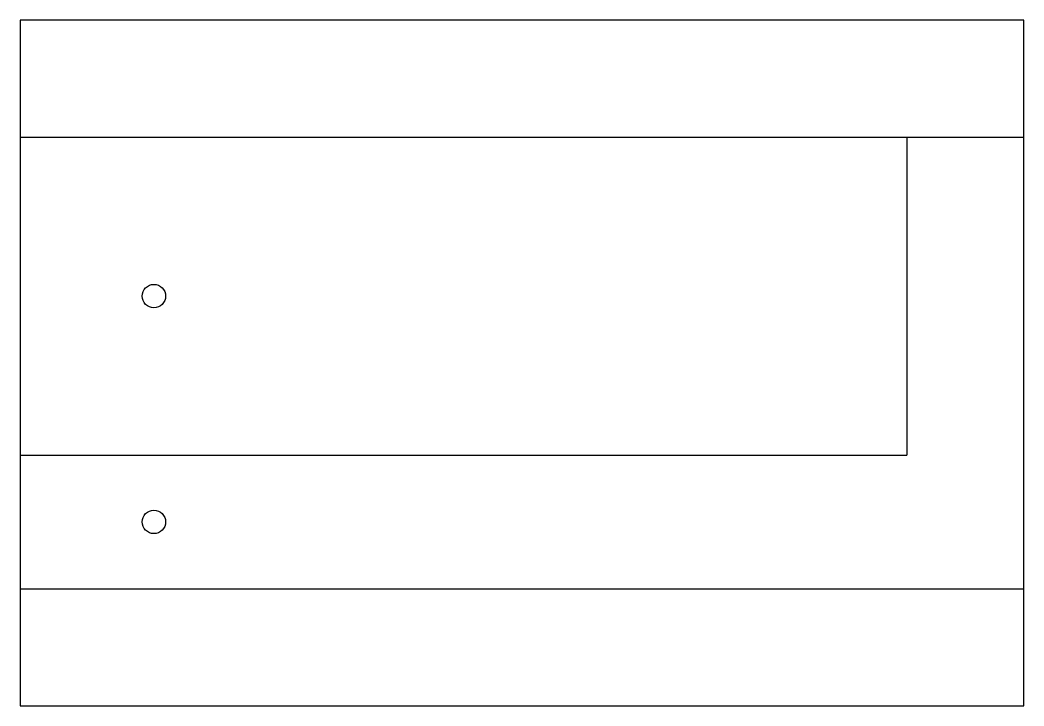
# Model space of a CAD drawing. Header units: millimetres. Extents: x 0 to 30, y 0 to 20.5.
import ezdxf

# ---------------------------------------------------------------- set-up
doc = ezdxf.new("R2010")
doc.units = ezdxf.units.MM

msp = doc.modelspace()

# ---------------------------------------------------------------- linework, layer by layer
at = {"color": 7, "linetype": 'Continuous', "lineweight": 25}
for p, q in [((30, 20.5), (0, 20.5)), ((0, 20.5), (0, 0)), ((30, 0), (30, 20.5)), ((0, 0), (30, 0))]:
    msp.add_line(p, q, dxfattribs=at)
at = {"color": 7, "linetype": 'Continuous'}
for p, q in [((0, 17), (30, 17)), ((26.5, 17), (26.5, 7.5)), ((0, 7.5), (26.5, 7.5)), ((0, 3.5), (30, 3.5))]:
    msp.add_line(p, q, dxfattribs=at)
for centre in [(4, 12.25), (4, 5.5)]:
    msp.add_circle(centre, 0.35, dxfattribs=at)

doc.saveas('drawing.dxf')
